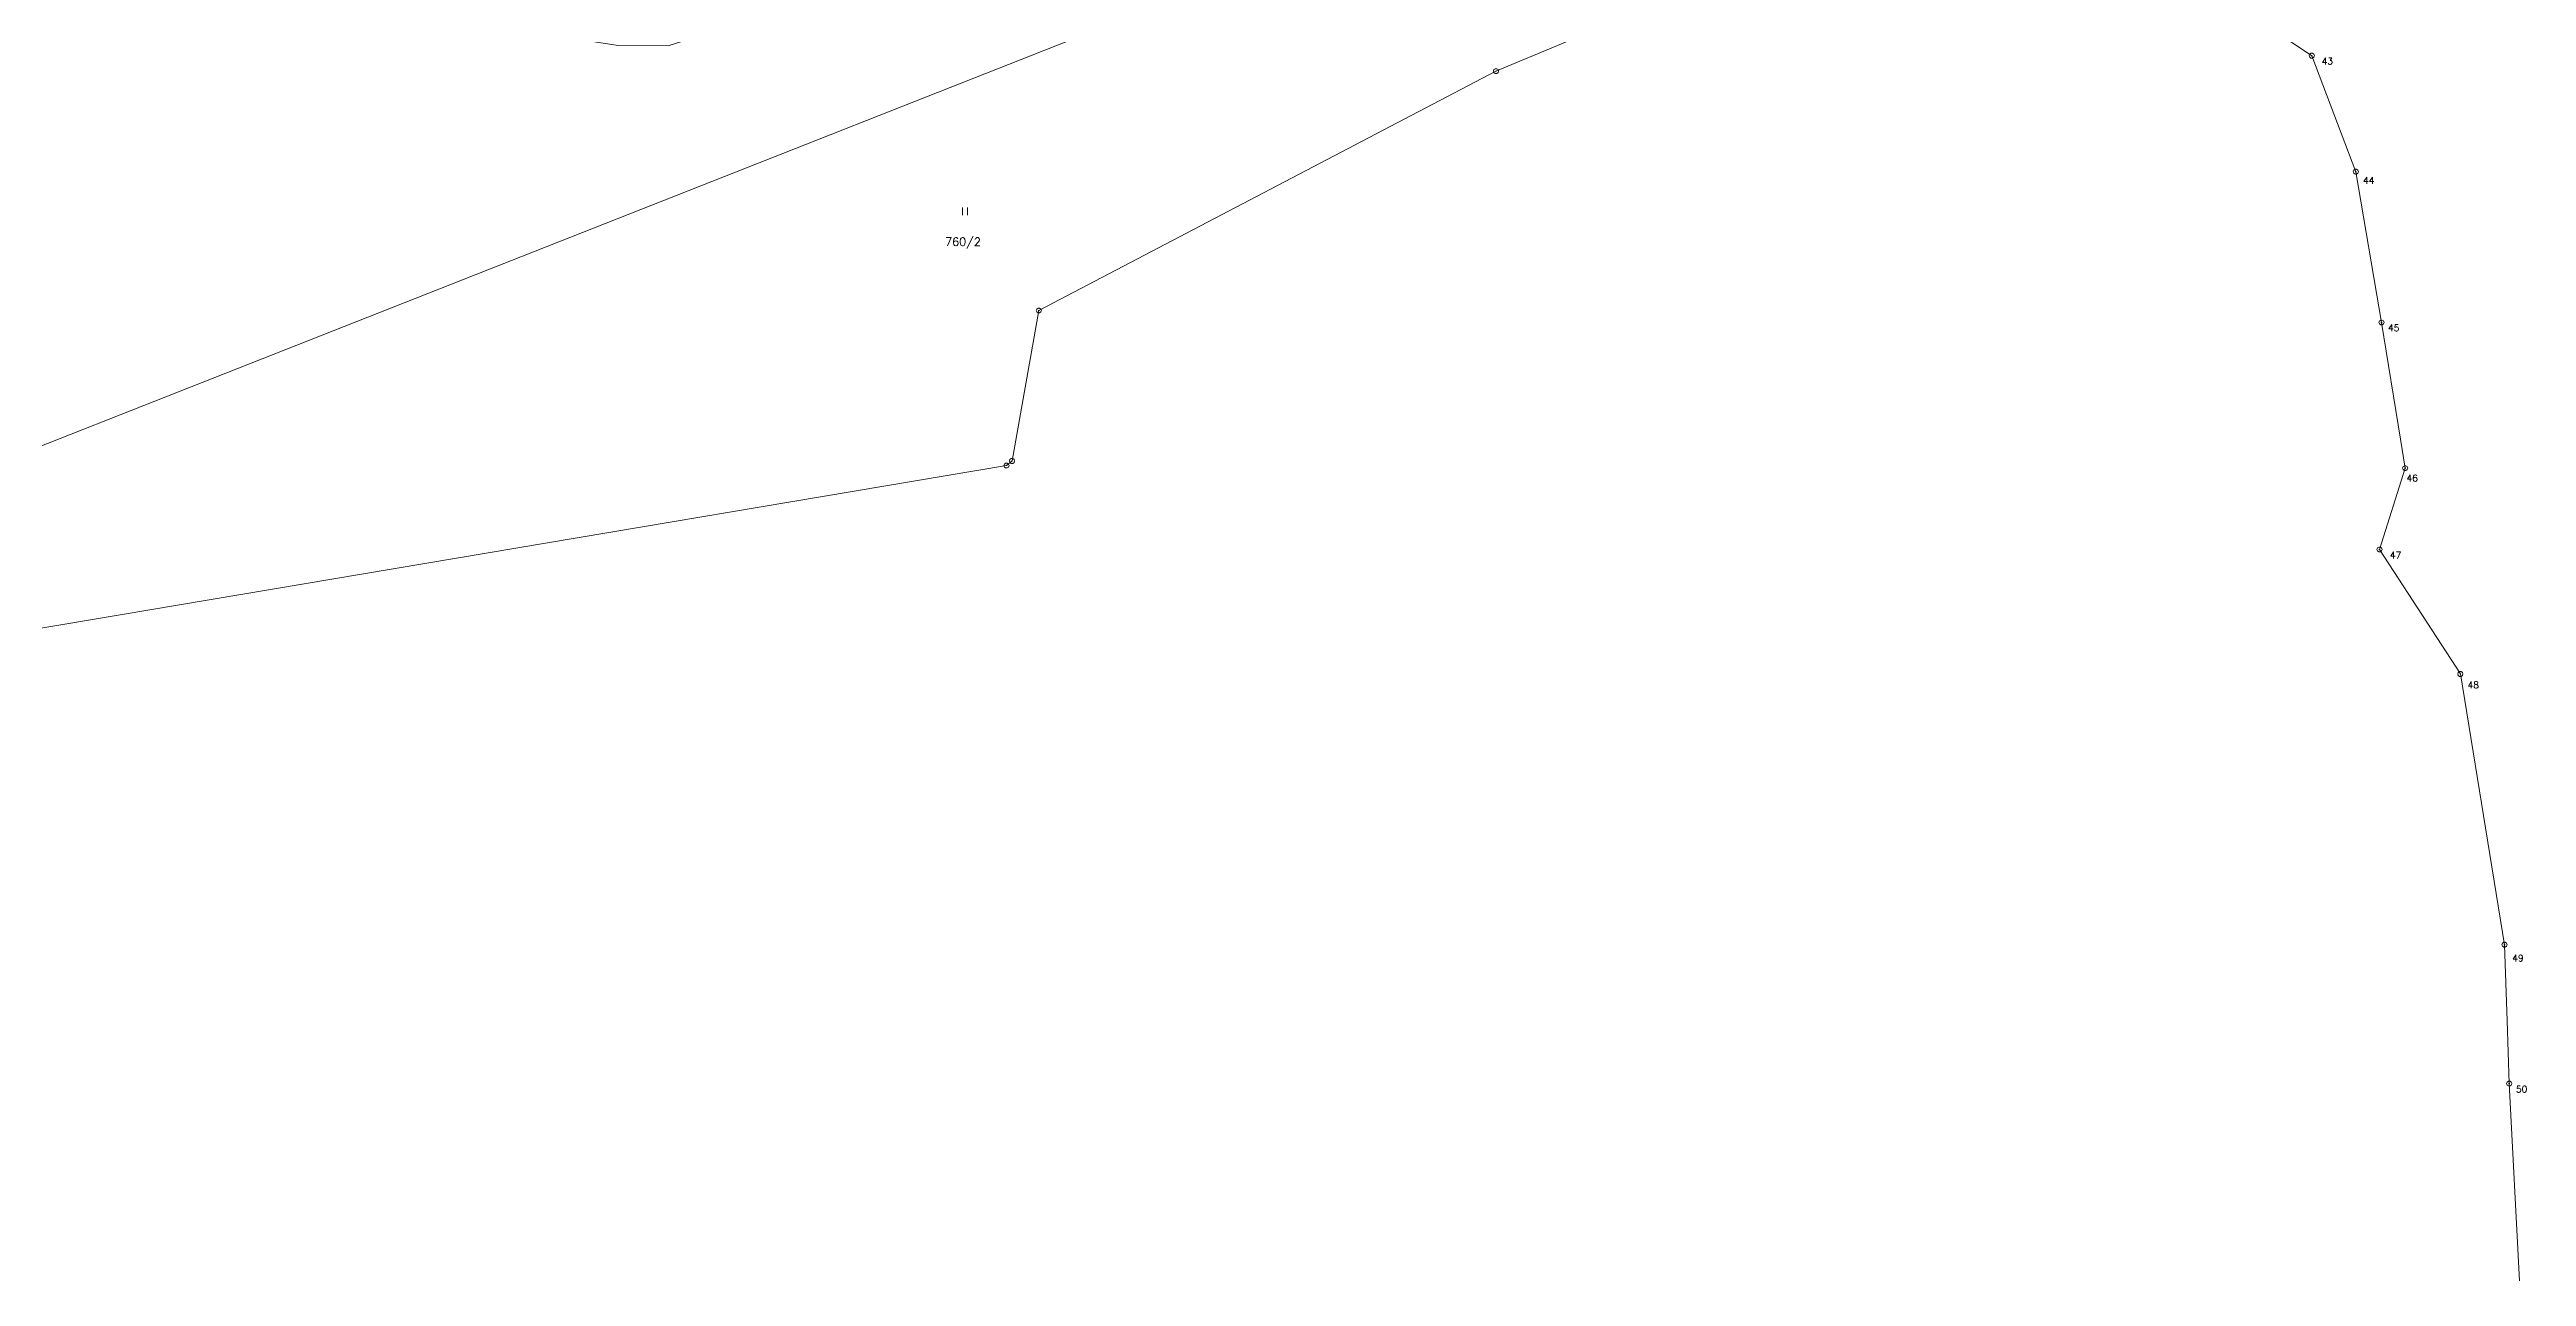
# Model space of a CAD drawing. Extents: x -443817 to 3, y -1171930 to -442383.
# Drawn here: x -441611.9 to -441126.7, y -1170962.7 to -1170722.3 of the extents above; entities that cross this region are included whole.
import ezdxf
from ezdxf.enums import TextEntityAlignment as Align

# ---------------------------------------------------------------- set-up
doc = ezdxf.new("R2010")
doc.units = 0
doc.header["$LTSCALE"] = 0.5
for name, color, linetype, lineweight in [('KATUZ', 7, 'Continuous', 0), ('KLADPAR', 7, 'Continuous', 0), ('ZNACKY', 7, 'Continuous', 0), ('ZUOB', 7, 'Continuous', 0)]:
    doc.layers.add(name, color=color, linetype=linetype, lineweight=lineweight)
doc.styles.add('ROMANS', font='romans.shx', dxfattribs={"height": 0.2})

# ---------------------------------------------------------------- blocks, each defined once
blk = doc.blocks.new('$5')
at = {"color": 0}
blk.add_line((-0.12, 0), (0.12, 0), dxfattribs=at)
at = {"color": 0, "flags": 128}
blk.add_lwpolyline([(0.15, 0.48), (0.4, 0.3), (0.5, 0.01), (0.4, -0.28), (0.15, -0.46), (-0.16, -0.46), (-0.41, -0.28), (-0.51, 0.01), (-0.41, 0.3), (-0.16, 0.48), (0.15, 0.48)], dxfattribs=at)
blk = doc.blocks.new('$32')
at = {"color": 0}
for p, q in [((-0.5, 1.5), (-0.5, 0)), ((0.5, 0), (0.5, 1.5))]:
    blk.add_line(p, q, dxfattribs=at)

msp = doc.modelspace()

# ---------------------------------------------------------------- linework, layer by layer
at = {"layer": 'KATUZ', "color": 7, "linetype": 'Continuous', "flags": 128}
msp.add_lwpolyline([(-441173.34, -1170720.48), (-441168.79, -1170723.5), (-441160.15, -1170746.24), (-441155.13, -1170775.77), (-441151.41, -1170798.63), (-441150.49, -1170804.31), (-441155.51, -1170820.23), (-441139.69, -1170844.63), (-441131.04, -1170897.67), (-441130.53, -1170912.61), (-441130.11, -1170924.88), (-441128.13, -1170963.49)], dxfattribs=at)
at = {"layer": 'KLADPAR', "color": 7, "linetype": 'Continuous', "flags": 128}
for points in [[(-441677.32, -1170825.06), (-441678.07, -1170823.33), (-441768.07, -1170812.91), (-441659.82, -1170615.8), (-441629.5, -1170620), (-441628.92, -1170583.66), (-441611.06, -1170614.98), (-441611.98, -1170623.24), (-441621.34, -1170622.76), (-441653.12, -1170625.5), (-441663.92, -1170661.73), (-441593.21, -1170703.6), (-441580.59, -1170709.12), (-441500.58, -1170721.5), (-441490.73, -1170721.56), (-441484.15, -1170719.45), (-441472.48, -1170712.27), (-441468.31, -1170710.7), (-441379.87, -1170707.72), (-441677.32, -1170825.06)], [(-441285.82, -1170670.62), (-441189.96, -1170632.81), (-441189.65, -1170636.98), (-441195.48, -1170649.53), (-441231.79, -1170669.25), (-441250.02, -1170692.55), (-441277.97, -1170705.45), (-441302.89, -1170715.79), (-441328.6, -1170726.53), (-441418.14, -1170773.43), (-441423.4, -1170802.9), (-441424.49, -1170803.8), (-441652.43, -1170842.15), (-441669.08, -1170845.01), (-441677.32, -1170825.06), (-441379.87, -1170707.72), (-441300.58, -1170705.04), (-441297.64, -1170703.13), (-441285.82, -1170670.62)]]:
    msp.add_lwpolyline(points, close=True, dxfattribs=at)
msp.add_lwpolyline([(-441652.43, -1170842.15), (-441424.49, -1170803.8), (-441423.4, -1170802.9), (-441418.14, -1170773.43), (-441328.6, -1170726.53), (-441302.89, -1170715.79), (-441277.97, -1170705.45), (-441250.02, -1170692.55), (-441231.79, -1170669.25), (-441195.48, -1170649.53), (-441189.65, -1170636.98), (-441177.54, -1170714.24), (-441173.34, -1170720.48), (-441168.79, -1170723.5), (-441160.15, -1170746.24), (-441155.13, -1170775.77), (-441151.41, -1170798.63), (-441150.49, -1170804.31), (-441155.51, -1170820.23), (-441139.69, -1170844.63), (-441131.04, -1170897.67), (-441130.53, -1170912.61), (-441130.11, -1170924.88), (-441128.13, -1170963.49)], dxfattribs=at)
at = {"layer": 'ZUOB', "color": 7, "linetype": 'Continuous', "flags": 128}
msp.add_lwpolyline([(-441173.34, -1170720.48), (-441168.79, -1170723.5), (-441160.15, -1170746.24), (-441155.13, -1170775.77), (-441151.41, -1170798.63), (-441150.49, -1170804.31), (-441155.51, -1170820.23), (-441139.69, -1170844.63), (-441131.04, -1170897.67), (-441130.53, -1170912.61), (-441130.11, -1170924.88), (-441128.13, -1170963.49)], dxfattribs=at)

# ---------------------------------------------------------------- block references
at = {"layer": 'KLADPAR', "color": 7, "linetype": 'Continuous'}
msp.add_blockref('$32', (-441432.62, -1170754.74), dxfattribs=at)
at = {"layer": 'ZNACKY', "color": 7, "linetype": 'Continuous'}
for p in [(-441168.79, -1170723.5), (-441328.6, -1170726.53), (-441160.15, -1170746.24), (-441418.14, -1170773.43), (-441155.13, -1170775.77), (-441424.49, -1170803.8), (-441423.4, -1170802.9), (-441150.49, -1170804.31), (-441155.51, -1170820.23), (-441139.69, -1170844.63), (-441131.04, -1170897.67), (-441130.11, -1170924.88)]:
    msp.add_blockref('$5', p, dxfattribs=at)

# ---------------------------------------------------------------- texts
at = {"layer": 'KLADPAR', "color": 7, "linetype": 'Continuous', "style": 'ROMANS'}
msp.add_text('760/2', height=1.6, dxfattribs=at).set_placement((-441432.99, -1170759.14), align=Align.TOP_CENTER)
at = {"layer": 'ZNACKY', "color": 7, "linetype": 'Continuous', "style": 'ROMANS'}
msp.add_text('50', height=1.3, dxfattribs=at).set_placement((-441128.8, -1170926.61))
at = {"layer": 'ZUOB', "color": 7, "linetype": 'Continuous', "style": 'ROMANS'}
for s, p in [('43', (-441166.86, -1170725.24)), ('44', (-441158.74, -1170748.57)), ('45', (-441153.85, -1170777.47)), ('46', (-441150.24, -1170806.9)), ('47', (-441153.48, -1170821.98)), ('48', (-441138.28, -1170847.43)), ('49', (-441129.52, -1170900.93))]:
    msp.add_text(s, height=1.3, dxfattribs=at).set_placement(p)

doc.saveas('drawing.dxf')
